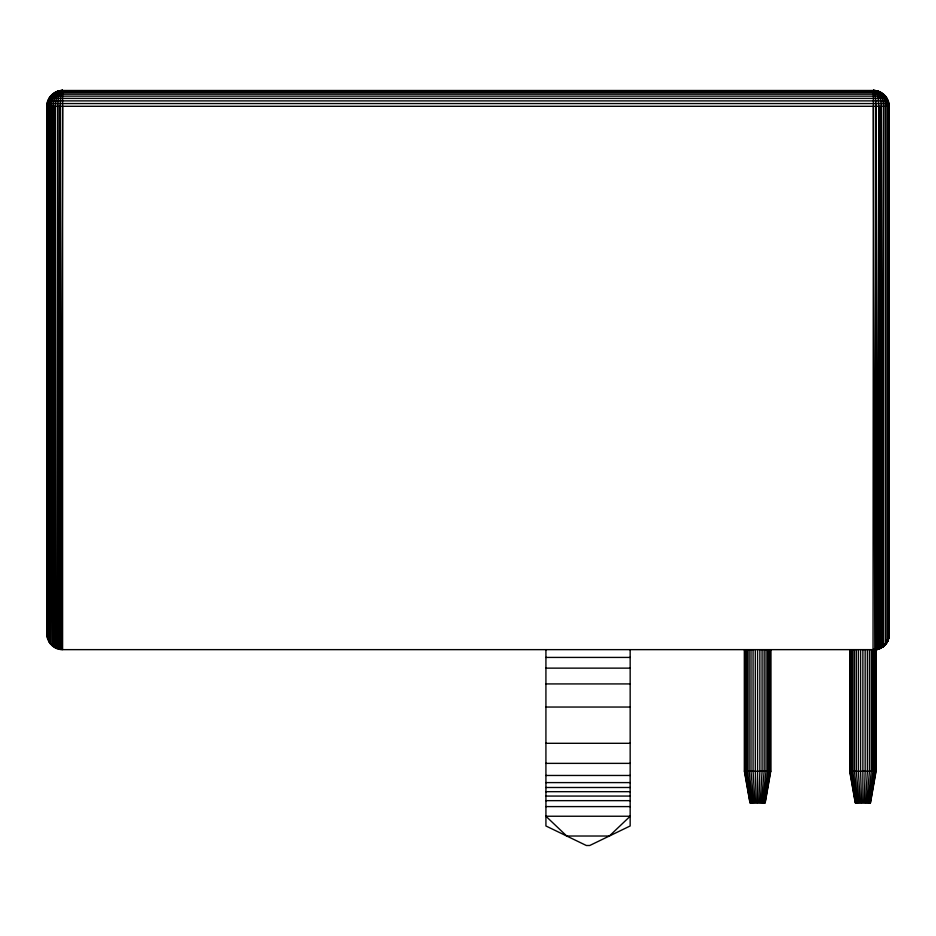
<?xml version="1.0" encoding="UTF-8"?>
<svg xmlns="http://www.w3.org/2000/svg" width="936" height="936" viewBox="0 0 936 936"><rect width="100%" height="100%" fill="white"/><g stroke="black" fill="none" stroke-linecap="round" stroke-linejoin="round"><path stroke-width="1.4" d="M46.8 633.847L46.999 106.294C46.858 97.941 54.159 90.301 62.595 90.499L873.405 90.499C881.852 90.359 889.34 97.847 889.2 106.294L889.2 634.058C889.294 641.558 883.444 648.484 876.037 649.642L62.595 649.642C54.159 649.83 46.648 642.283 46.8 633.847L46.8 106.294C46.636 97.835 54.171 90.418 62.595 90.499L62.595 649.642M889.2 106.294L46.8 106.294L47.046 636.585L47.572 106.294C47.397 98.14 54.265 90.406 62.595 90.499C57.459 93.401 58.266 101.147 57.716 106.294L58.512 649.104L59.857 106.294L59.857 649.397L60.126 106.294L60.7 96.139L62.595 90.499C55.446 91.447 53.399 100.222 53.305 106.294L52.439 645.945L52.474 106.294L50.497 644.003L50.532 106.294L48.918 641.745L48.953 106.294L47.748 639.253L47.783 106.294L47.046 636.585L47.057 106.294L47.268 266.912M47.748 636.328L47.748 639.253L48.52 106.294C48.333 98.502 54.428 90.488 62.595 90.499C56.207 92.243 55.762 100.784 55.423 106.294L54.697 647.525L54.721 106.294L53.539 646.788L53.305 106.294M57.19 648.695L57.716 106.294M48.918 641.745L49.819 106.294C49.655 98.994 54.651 90.652 62.595 90.499C54.967 90.944 51.34 99.59 51.422 106.294L50.497 644.003M62.595 106.294L61.214 649.584L60.126 106.294M868.69 802.854L872.96 771.264L873.405 90.499C880.788 91.19 883.549 99.941 883.561 106.294L882.461 646.788L875.885 649.642L875.839 771.264L870.351 802.854M758.897 802.854L759.856 771.264L759.856 649.642M864.197 802.854L865.157 771.264L865.157 649.642M760.172 802.854L762.079 771.264L762.079 649.642M865.472 802.854L867.38 771.264L867.38 649.642M875.839 649.642L878.389 649.046L875.885 649.642C883.385 648.531 889.317 641.534 889.2 633.953C889.352 641.511 883.432 648.543 875.944 649.642C883.385 648.543 889.294 641.581 889.2 634.058C889.27 641.581 883.408 648.531 875.944 649.642L880.659 648.086L884.625 645.185M869.45 802.854L874.271 771.264L873.405 649.642L880.659 648.086L875.616 649.642C883.268 648.707 889.235 641.511 889.2 633.883C889.141 639.124 886.497 644.693 881.794 647.256L884.637 645.173M889.2 634.058C889.235 641.78 882.952 648.87 875.242 649.642L875.242 771.264L870.012 802.854M889.2 633.847L888.954 636.585L889.2 633.859C889.387 642.19 882.133 649.666 873.803 649.642C877.535 652.802 894.991 635.415 882.461 646.788L881.302 106.294C881.057 100.608 880.097 91.939 873.405 90.499L875.172 94.197L876.143 106.294L877.488 649.104L878.81 106.294C878.296 101.1 878.881 93.109 873.405 90.499C881.817 90.371 889.118 97.941 888.954 106.294L888.954 636.585C887.843 643.36 881.981 648.753 875.242 649.642L880.612 648.11M761.366 802.854L764.15 771.264L764.15 649.642M866.666 802.854L869.45 771.264L869.45 649.642M762.454 802.854L766.034 771.264L766.034 649.642M867.754 802.854L871.334 771.264L871.334 649.642M763.39 802.854L767.66 771.264L767.66 649.642M764.15 802.854L768.971 771.264L768.971 649.642M764.712 802.854L769.942 771.264L769.942 649.642M765.051 802.854L770.539 771.264L770.539 649.642M770.737 649.642L770.737 771.264L765.168 802.854L749.982 802.854L744.412 771.264L744.412 649.642M876.037 649.642L876.037 771.264L870.468 802.854L855.282 802.854L849.712 771.264L849.712 649.642M888.252 639.253L888.252 106.294C888.428 98.21 881.7 90.418 873.405 90.499C881.221 90.769 885.643 99.251 885.503 106.294L885.503 644.003L888.989 636.503L887.223 641.523L883.561 645.945L878.81 648.695L873.405 649.642M888.966 636.55C887.831 643.36 881.934 649.011 875.02 649.642M873.405 106.294L874.786 649.584L876.143 106.294L876.143 649.397L880.366 648.18L884.45 645.29L888.439 638.914L885.959 643.523L883.561 645.945L883.561 106.294M873.405 90.499C881.513 90.535 887.269 98.654 887.082 106.294L887.082 641.745L888.404 638.949L885.748 643.734L881.302 647.525L881.302 106.294L880.086 648.168L878.81 106.294L878.81 648.695L882.765 646.788M887.152 641.628L888.416 638.937M874.271 771.264L874.271 649.642L882.157 647.068L887.48 641.207L885.503 644.003M886.216 643.301L882.519 646.893L877.933 648.952M886.041 643.453L879.887 648.32L874.271 649.642M886.099 643.395L881.794 647.256M878.81 648.695L884.368 645.349M876.892 649.28L882.238 647.033M876.143 649.397L879.43 648.472M875.523 649.642L878.027 649.104M59.857 90.745L876.143 90.745M57.19 91.447L878.81 91.447M54.697 92.617L881.302 92.617M52.439 94.197L883.561 94.197M50.497 96.139L885.503 96.139M48.918 98.397L887.082 98.397M47.748 100.889L888.252 100.889M47.046 103.557L888.954 103.557M545.922 657.423L630.162 657.423M545.922 668.14L630.162 668.14M545.922 683.923L630.162 683.923M545.922 707.043L630.162 707.043M545.922 743.301L630.162 743.301M545.922 763.366L630.162 763.366M744.412 771.264L770.737 771.264M849.712 771.264L876.037 771.264M545.922 775.464L630.162 775.464M545.922 782.601L630.162 782.601M545.922 787.492L630.162 787.492M545.922 791.68L630.162 791.68M545.922 796.068L630.162 796.068M545.922 800.654L630.162 800.654M545.922 806.598L630.162 806.598M855.399 802.854L849.911 771.264L849.911 649.642M750.099 802.854L744.611 771.264L744.611 649.642M855.738 802.854L850.508 771.264L850.508 649.642M750.438 802.854L745.208 771.264L745.208 649.642M856.3 802.854L851.479 771.264L851.479 649.642M751 802.854L746.179 771.264L746.179 649.642M857.06 802.854L852.79 771.264L852.79 649.642M751.76 802.854L747.49 771.264L747.49 649.642M857.996 802.854L854.416 771.264L854.416 649.642M752.696 802.854L749.116 771.264L749.116 649.642M859.084 802.854L856.3 771.264L856.3 649.642M753.784 802.854L751 771.264L751 649.642M860.278 802.854L858.37 771.264L858.37 649.642M754.978 802.854L753.07 771.264L753.07 649.642M861.553 802.854L860.593 771.264L860.593 649.642M756.253 802.854L755.293 771.264L755.293 649.642M55.423 106.294L55.914 648.168M872.96 649.642L872.96 771.264M862.875 649.642L862.875 802.854M757.575 649.642L757.575 802.854M630.162 649.642L630.162 825.973L589.727 845.5L586.357 845.5L545.922 825.973L545.922 649.642M46.999 106.294L47.046 636.585M630.162 816.239L609.359 836.023L566.725 836.023L545.922 816.239L630.162 816.239"/></g></svg>
